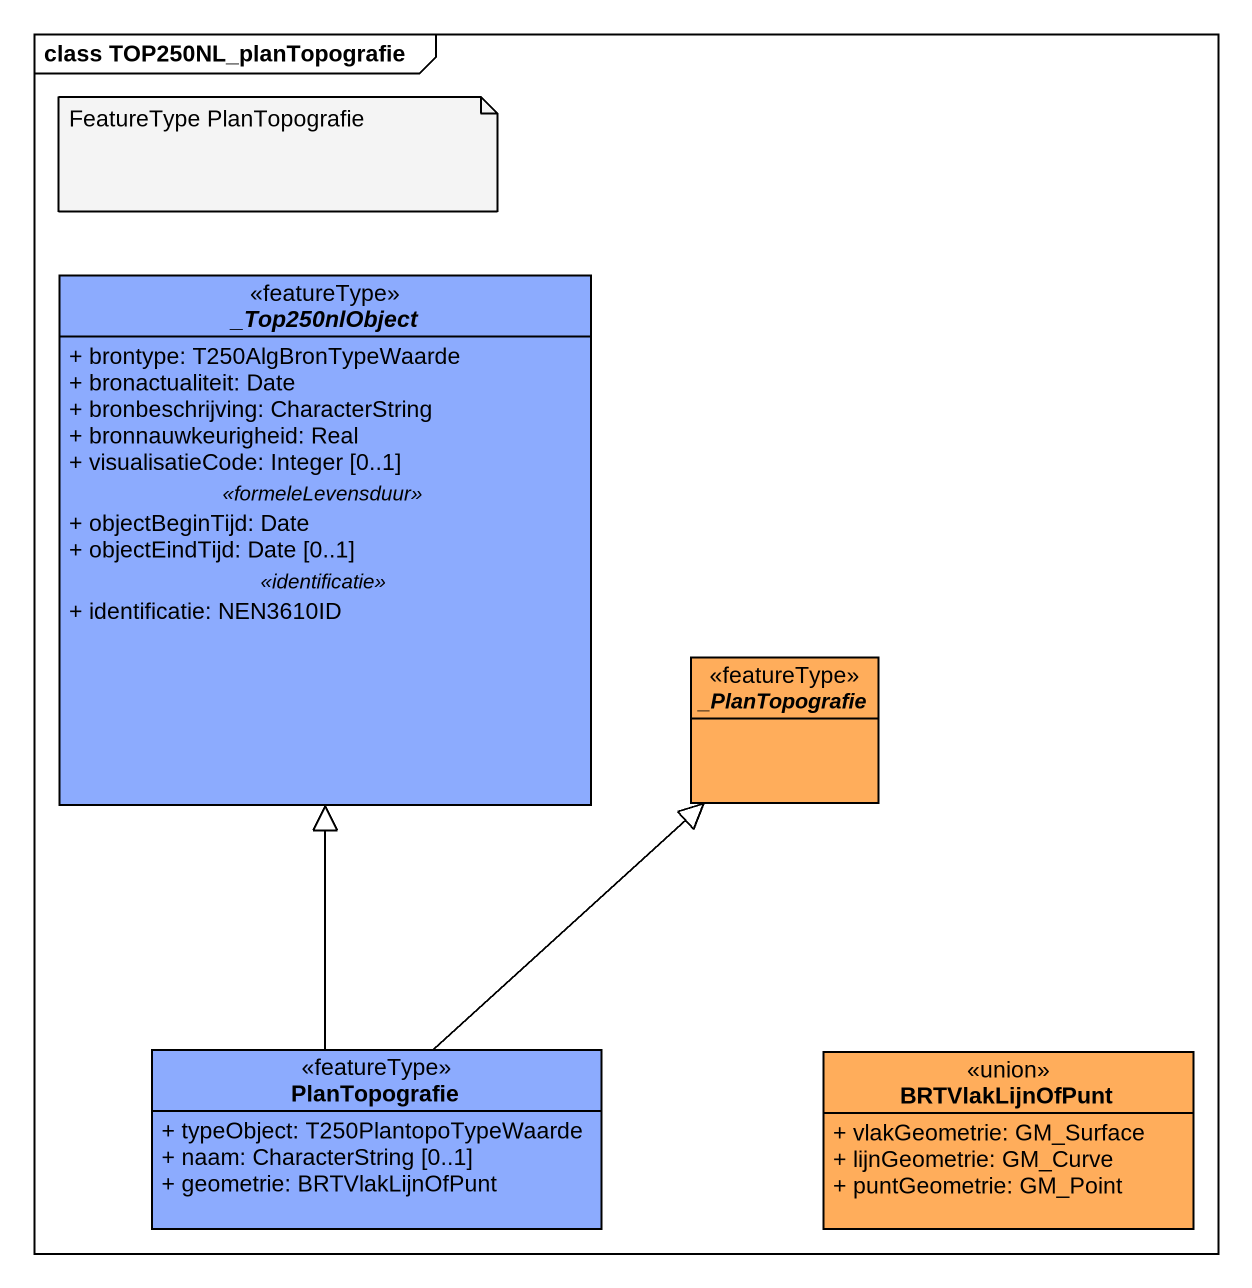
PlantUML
@startuml
mainframe class TOP250NL_planTopografie
hide circle
hide empty members
skinparam classAttributeIconSize 0
abstract class "_Top250nlObject" as Top250nlObject <<featureType>> #8CABFE {
  + brontype: T250AlgBronTypeWaarde
  + bronactualiteit: Date
  + bronbeschrijving: CharacterString
  + bronnauwkeurigheid: Real
  + visualisatieCode: Integer [0..1]
  .. <<formeleLevensduur>> ..
  + objectBeginTijd: Date
  + objectEindTijd: Date [0..1]
  .. <<identificatie>> ..
  + identificatie: NEN3610ID
}
abstract class "_PlanTopografie" as PlanTopografie <<featureType>> #FFAD5B
class "PlanTopografie" as PlanTopografie_2 <<featureType>> #8CABFE {
  + typeObject: T250PlantopoTypeWaarde
  + naam: CharacterString [0..1]
  + geometrie: BRTVlakLijnOfPunt
}
class BRTVlakLijnOfPunt <<union>> #FFAD5B {
  + vlakGeometrie: GM_Surface
  + lijnGeometrie: GM_Curve
  + puntGeometrie: GM_Point
}
PlanTopografie_2 -up-|> Top250nlObject
PlanTopografie_2 -up-|> PlanTopografie
note as N1
  FeatureType PlanTopografie
end note
@enduml
